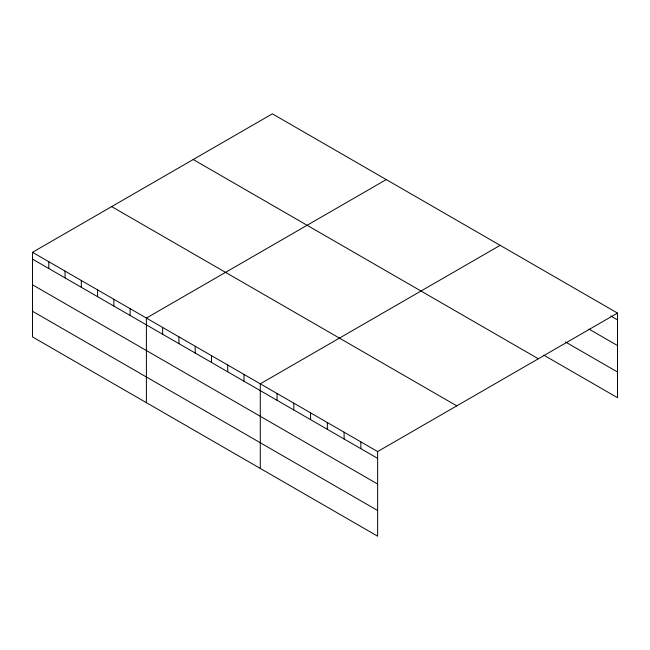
<?xml version="1.0" encoding="UTF-8"?>
<svg xmlns="http://www.w3.org/2000/svg" width="650" height="650" viewBox="0 0 650 650"><rect width="100%" height="100%" fill="white"/><g stroke="black" fill="none" stroke-linecap="round" stroke-linejoin="round"><path stroke-width="0.97" d="M377.634 484.047L377.634 451.563L32.5 252.306L32.5 336.919L377.634 536.177L377.634 484.047L32.5 284.781M32.5 252.306L272.366 113.823L617.5 313.081L617.5 397.694L543.741 355.111M386.262 179.579L146.396 318.061L146.396 402.675M500.159 245.326L260.284 383.817L260.284 468.431M377.634 451.563L617.5 313.081M610.797 316.006L617.5 319.873M589.006 329.103L617.5 345.556M565.533 342.014L617.5 372.011M193.213 159.518L538.346 358.776M111.654 206.602L456.788 405.868M32.5 259.106L377.634 458.364M32.5 311.244L377.634 510.502M360.864 441.886L360.864 448.687M344.102 432.209L344.102 439.01M327.34 422.532L327.34 429.325M310.578 412.856L310.578 419.648M293.816 403.171L293.816 409.971M277.046 393.494L277.046 400.294M244.018 374.424L244.018 381.225M227.744 365.032L227.744 371.824M211.477 355.639L211.477 362.432M195.203 346.247L195.203 353.039M178.937 336.846L178.937 343.647M162.662 327.454L162.662 334.254M130.122 308.669L130.122 315.469M113.856 299.276L113.856 306.069M97.581 289.884L97.581 296.676M81.315 280.491L81.315 287.284M65.041 271.091L65.041 277.891M48.774 261.698L48.774 268.499"/></g></svg>
